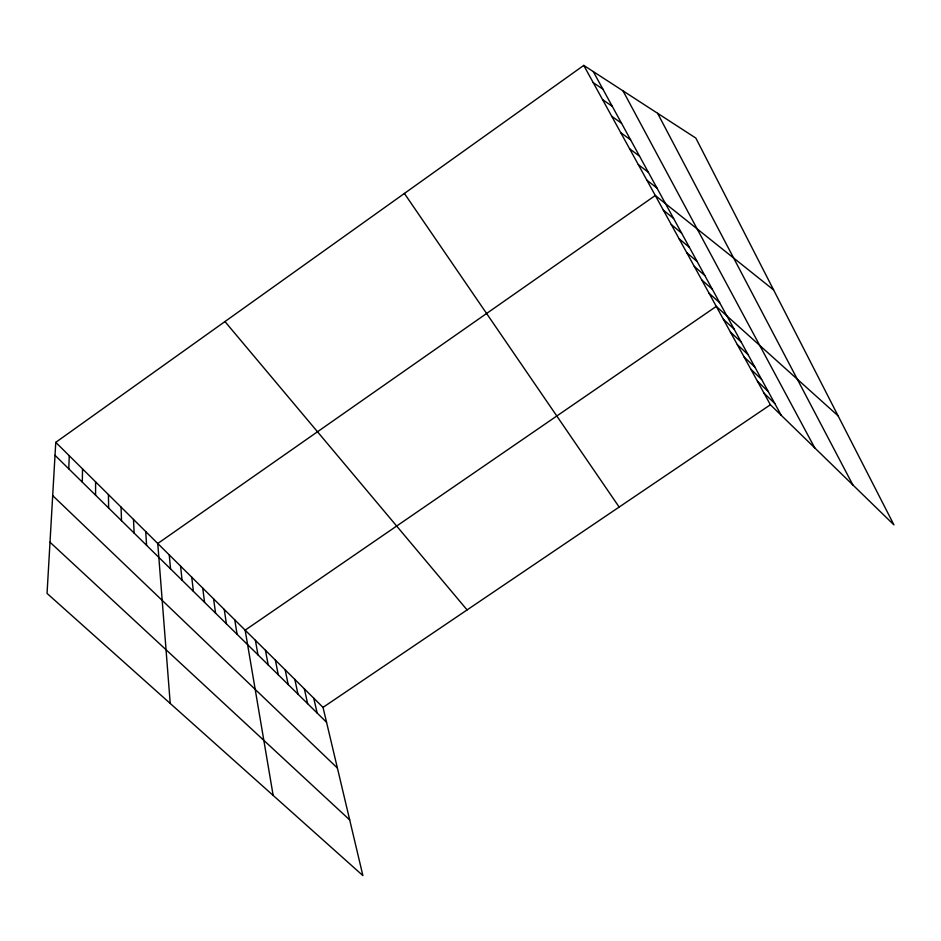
<?xml version="1.0" encoding="UTF-8"?>
<svg xmlns="http://www.w3.org/2000/svg" width="941" height="941" viewBox="0 0 941 941"><rect width="100%" height="100%" fill="white"/><g stroke="black" fill="none" stroke-linecap="round" stroke-linejoin="round"><path stroke-width="1.41" d="M95.582 495.189L95.582 481.839M82.29 482.121L82.537 468.9M68.775 468.83L69.258 455.738M55.766 442.352L47.05 593.406L362.897 875.601L323.022 707.373L55.766 442.352L583.749 65.4L695.846 138.092L893.95 524.89L770.385 404.759L583.749 65.4M323.022 707.373L770.385 404.759M593.23 82.643L602.863 89.113M602.558 99.605L612.285 106.333M611.721 116.272L621.542 123.259M620.731 132.646L630.635 139.891M629.588 148.76L639.574 156.23M638.304 164.593L648.361 172.297M646.867 180.166L656.994 188.094M773.608 289.922L655.289 195.493L157.759 543.498L170.227 703.468M663.334 210.125L673.603 218.465M671.262 224.523L681.578 233.05M679.049 238.696L689.435 247.412M686.73 252.659L697.163 261.551M694.293 266.397L704.774 275.466M701.727 279.936L712.266 289.169M709.067 293.263L719.642 302.661M838.09 415.828L716.289 306.401L245.154 630.164L273.161 795.427M723.394 319.328L734.062 329.021M730.404 332.079L741.108 341.912M737.309 344.641L748.048 354.604M50.002 542.228L349.699 819.929M744.119 357.015L754.894 367.108M750.824 369.213L761.622 379.435M757.434 381.234L768.268 391.585M52.696 495.613L337.407 768.044M763.951 393.079L774.808 403.548M55.025 455.315L326.551 722.276M224.958 321.563L467.089 609.921M404.395 193.446L619.154 507.058M593.277 71.575L781.265 415.346M623.013 90.865L814.765 447.904M657.618 113.308L852.875 484.968M313.753 698.187L317.164 713.055M304.355 688.871L307.648 703.692M294.839 679.426L297.991 694.211M285.182 669.851L288.205 684.577M275.384 660.135L278.277 674.815M265.444 650.29L268.197 664.911M255.376 640.292L257.987 654.865M234.779 619.884L237.085 634.328M224.264 609.45L226.405 623.824M213.583 598.864L215.571 613.167M202.75 588.113L204.562 602.346M191.752 577.209L193.399 591.36M180.59 566.141L182.06 580.209M169.262 554.908L170.533 568.893M145.714 531.559L146.596 545.357M133.481 519.42L134.151 533.124M121.06 507.093L121.507 520.679M108.427 494.566L108.65 508.046"/></g></svg>
